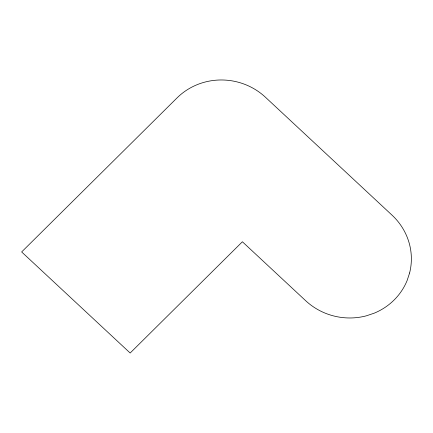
<?xml version="1.0" encoding="UTF-8"?>
<svg xmlns="http://www.w3.org/2000/svg" width="433" height="433" viewBox="0 0 433 433"><rect width="100%" height="100%" fill="white"/><g stroke="black" fill="none" stroke-linecap="round" stroke-linejoin="round"><path stroke-width="0.65" d="M409.596 273.012L407.144 280.465A62.59 59.954 10.3 0 1 374.107 313.216L366.426 315.803A62.59 59.954 10.3 0 1 305.687 300.724L242.393 241.766L130.16 353.025L21.65 251.946L177.048 97.901A62.59 59.954 10.3 0 1 265.429 97.225L392.022 215.141A62.59 59.954 10.3 0 1 409.596 273.012"/></g></svg>
